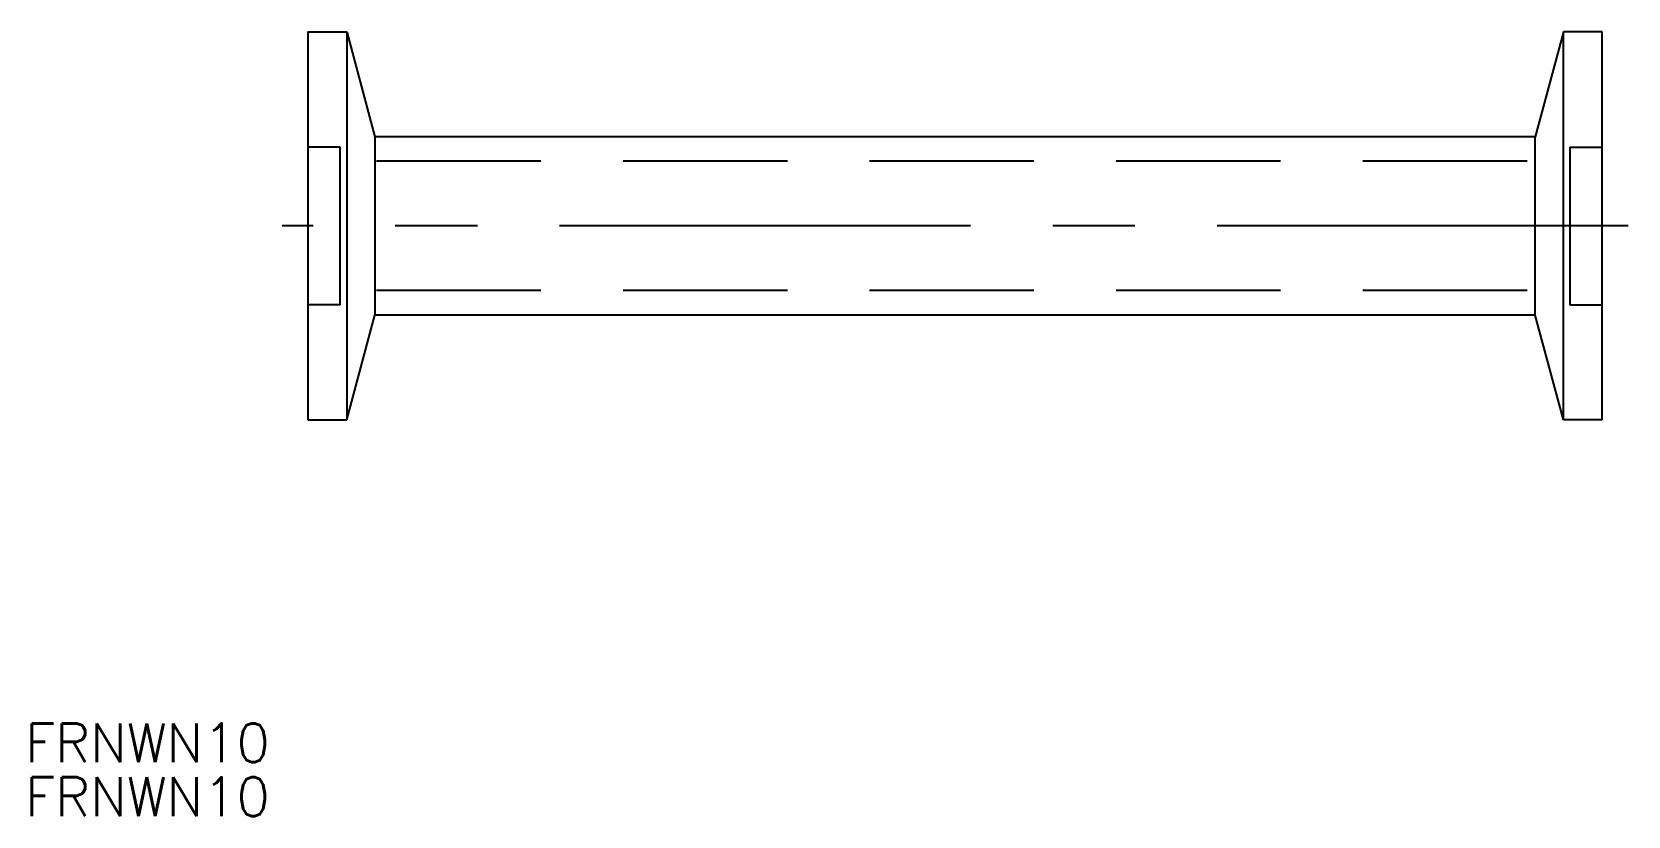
# Model space of a CAD drawing. Extents: x -21 to 102, y -46 to 15.
import ezdxf

# ---------------------------------------------------------------- set-up
doc = ezdxf.new("R2010")
doc.units = 0
doc.linetypes.add('CENTER', pattern=[50.8, 31.75, -6.35, 6.35, -6.35])
doc.linetypes.add('DASHED', pattern=[19.05, 12.7, -6.35])
doc.layers.get('0').update_dxf_attribs({"linetype": 'CONTINUOUS'})
doc.layers.add('CENTER', color=1, linetype='CENTER')
doc.styles.get("Standard").update_dxf_attribs({"font": 'txt.shx', "height": 3, "bigfont": 'bigfont.shx'})

msp = doc.modelspace()

# ---------------------------------------------------------------- linework, layer by layer
at = {"color": 7, "linetype": 'CONTINUOUS'}
for p, q in [((0, 15), (3, 15)), ((0, 15), (0, -15)), ((3, 15), (5.17, 6.9)), ((3, 15), (3, -15)), ((97, 15), (94.83, 6.9)), ((100, 15), (97, 15)), ((97, -15), (97, 15)), ((100, -15), (100, 15)), ((94.83, 6.9), (5.17, 6.9)), ((5.17, 6.9), (5.17, -6.9)), ((94.83, -6.9), (94.83, 6.9)), ((3, -15), (5.17, -6.9)), ((94.83, -6.9), (5.17, -6.9)), ((97, -15), (94.83, -6.9)), ((0, -15), (3, -15)), ((100, -15), (97, -15))]:
    msp.add_line(p, q, dxfattribs=at)
at = {"color": 3, "linetype": 'DASHED'}
for p, q in [((2.5, 6.1), (0, 6.1)), ((2.5, -6.1), (2.5, 6.1)), ((94.2, 5), (2.5, 5)), ((97.5, 6.1), (97.5, -6.1)), ((97.5, 6.1), (100, 6.1)), ((2.5, -6.1), (0, -6.1)), ((94.2, -5), (2.5, -5)), ((97.5, -6.1), (100, -6.1))]:
    msp.add_line(p, q, dxfattribs=at)
at = {"layer": 'CENTER', "color": 1, "linetype": 'CENTER'}
msp.add_line((102, 0), (-2, 0), dxfattribs=at)

# ---------------------------------------------------------------- texts
at = {"color": 7, "linetype": 'CONTINUOUS'}
for p in [(-21.84, -41.45), (-21.84, -45.62)]:
    msp.add_text('FRNWN10', height=3, dxfattribs=at).set_placement(p)

doc.saveas('drawing.dxf')
